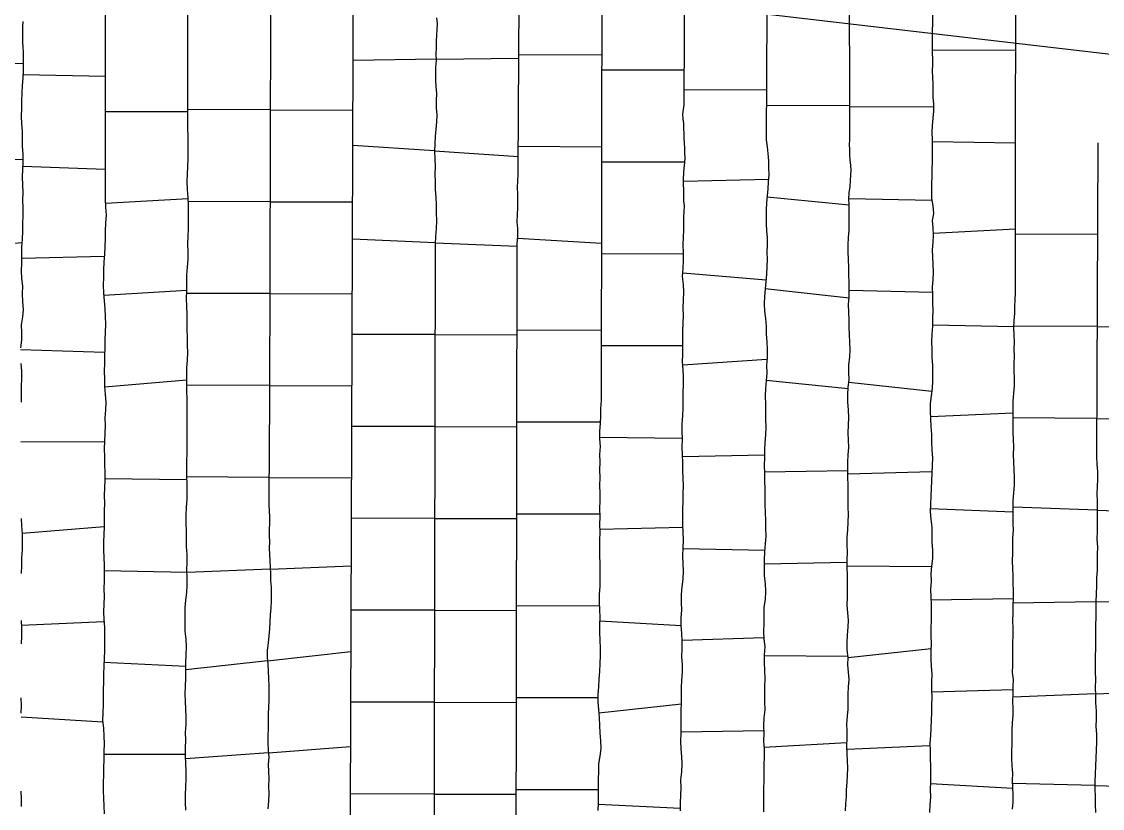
# Model space of a CAD drawing. Extents: x 703186 to 703989, y 1560402 to 1561368.
# Drawn here: x 703243.9 to 703302.7, y 1560666.6 to 1560709.4 of the extents above; entities that cross this region are included whole.
import ezdxf

# ---------------------------------------------------------------- set-up
doc = ezdxf.new("R2010")
doc.units = 0
for name, color, linetype in [('10124_2002_REAL', 30, 'Continuous'), ('AGROCAD PLL', 7, 'Continuous'), ('PANTE_2002', 7, 'Continuous')]:
    doc.layers.add(name, color=color, linetype=linetype)

msp = doc.modelspace()

# ---------------------------------------------------------------- linework, layer by layer
at = {"layer": '10124_2002_REAL'}
for points in [[(703248.4501, 1560740.5375), (703248.422, 1560700.1605), (703248.4229, 1560699.7411), (703248.4473, 1560699.3172), (703248.4703, 1560698.8876), (703248.4468, 1560698.4699), (703248.4282, 1560698.0366), (703248.4248, 1560697.6021), (703248.4053, 1560697.1778), (703248.3802, 1560696.7593), (703248.345, 1560696.3364), (703248.335, 1560695.9132), (703248.324, 1560695.5066), (703248.3132, 1560695.0824), (703248.3359, 1560694.6506), (703248.3606, 1560694.2177), (703248.4008, 1560693.7896), (703248.4302, 1560693.3674), (703248.4345, 1560692.9415), (703248.4225, 1560692.5138), (703248.4092, 1560692.0985), (703248.3979, 1560691.6752), (703248.3844, 1560691.2468), (703248.3848, 1560690.8309), (703248.3759, 1560690.4061), (703248.3856, 1560689.9859), (703248.3915, 1560689.5623), (703248.4274, 1560689.1351), (703248.4551, 1560688.7121), (703248.4345, 1560688.2899), (703248.4075, 1560687.8679), (703248.4258, 1560687.4433), (703248.41, 1560687.0178), (703248.3814, 1560686.5955), (703248.3755, 1560686.1722), (703248.3908, 1560685.7469), (703248.3926, 1560685.3229), (703248.4077, 1560684.8946), (703248.4038, 1560684.4768), (703248.3806, 1560684.0586), (703248.3694, 1560683.6351), (703248.3788, 1560683.2232), (703248.374, 1560682.7914), (703248.3753, 1560682.3632), (703248.3644, 1560681.9371), (703248.3498, 1560681.5185), (703248.3312, 1560681.0932), (703248.3322, 1560680.6707), (703248.3493, 1560680.2539), (703248.3691, 1560679.836), (703248.3598, 1560679.4045), (703248.3628, 1560678.9847), (703248.3566, 1560678.5553), (703248.3647, 1560678.1377), (703248.3536, 1560677.7184), (703248.3315, 1560677.3007), (703248.3497, 1560676.8784), (703248.3771, 1560676.461), (703248.3808, 1560676.0399), (703248.3878, 1560675.6147), (703248.3833, 1560675.1887), (703248.362, 1560674.7672), (703248.3415, 1560674.3399), (703248.3379, 1560673.9162), (703248.3315, 1560673.4943), (703248.3201, 1560673.077), (703248.3047, 1560672.661), (703248.3133, 1560672.2387), (703248.2892, 1560671.8029), (703248.2811, 1560671.3869), (703248.3278, 1560670.9695), (703248.354, 1560670.5428), (703248.3613, 1560670.1205), (703248.3459, 1560669.696), (703248.3465, 1560669.2585), (703248.3314, 1560668.8362), (703248.3272, 1560668.4254), (703248.3146, 1560668.0031), (703248.3089, 1560667.5733), (703248.3242, 1560667.1545), (703248.3532, 1560666.7389), (703248.3697, 1560666.3093)], [(703275.4771, 1560725.2119), (703275.4121, 1560688.7955), (703275.3832, 1560688.3734), (703275.3777, 1560687.9604), (703275.3601, 1560687.5463), (703275.3336, 1560687.1278), (703275.3299, 1560686.7101), (703275.3524, 1560686.2945), (703275.3255, 1560685.8716), (703275.3421, 1560685.4479), (703275.3339, 1560685.026), (703275.3382, 1560684.6095), (703275.3284, 1560684.1833), (703275.3491, 1560683.7666), (703275.3491, 1560683.3442), (703275.3282, 1560682.9166), (703275.3349, 1560682.4812), (703275.3318, 1560682.0549), (703275.3411, 1560681.6321), (703275.3264, 1560681.2067), (703275.3269, 1560680.7774), (703275.328, 1560680.3589), (703275.3396, 1560679.9347), (703275.3365, 1560679.5127), (703275.3356, 1560679.1011), (703275.3399, 1560678.6748), (703275.3, 1560678.2678), (703275.3083, 1560677.848), (703275.3318, 1560677.4195), (703275.3482, 1560677.0086), (703275.3248, 1560676.5982), (703275.3333, 1560676.1853), (703275.3517, 1560675.7538), (703275.3548, 1560675.3339), (703275.3539, 1560674.9182), (703275.3459, 1560674.4855), (703275.3195, 1560674.0556), (703275.2862, 1560673.6466), (703275.2792, 1560673.2356), (703275.2422, 1560672.7933), (703275.2321, 1560672.3856), (703275.2619, 1560671.9835), (703275.3076, 1560671.5511), (703275.3209, 1560671.1267), (703275.3431, 1560670.7176), (703275.388, 1560670.2921), (703275.4029, 1560669.8652), (703275.3424, 1560669.4414), (703275.2682, 1560669.0244), (703275.267, 1560668.6122), (703275.2584, 1560668.1916), (703275.2477, 1560667.763), (703275.2529, 1560667.3499), (703275.2532, 1560666.9178), (703275.2335, 1560666.487)], [(703257.4566, 1560723.6572), (703257.3634, 1560688.8257), (703257.3281, 1560683.4846), (703257.3357, 1560683.1428), (703257.3453, 1560682.8018), (703257.3586, 1560682.4615), (703257.3623, 1560682.1258), (703257.3503, 1560681.7899), (703257.349, 1560681.4567), (703257.3596, 1560681.1176), (703257.3547, 1560680.7714), (703257.3676, 1560680.4222), (703257.3804, 1560680.0815), (703257.3961, 1560679.7262), (703257.411, 1560679.3665), (703257.4221, 1560679.0036), (703257.4557, 1560678.6388), (703257.4642, 1560678.267), (703257.4577, 1560677.891), (703257.4334, 1560677.5201), (703257.4047, 1560677.1354), (703257.3921, 1560676.7652), (703257.3603, 1560676.3797), (703257.3284, 1560675.9966), (703257.286, 1560675.6094), (703257.2462, 1560675.2191), (703257.2334, 1560674.8371), (703257.2762, 1560674.4521), (703257.2983, 1560674.0676), (703257.3081, 1560673.6723), (703257.3315, 1560673.2825), (703257.3378, 1560672.8927), (703257.3306, 1560672.504), (703257.3166, 1560672.1161), (703257.3005, 1560671.729), (703257.2885, 1560671.3421), (703257.2873, 1560670.9532), (703257.2821, 1560670.5624), (703257.2728, 1560670.1783), (703257.2994, 1560669.7847), (703257.3287, 1560669.3909), (703257.3012, 1560669.0007), (703257.3201, 1560668.6127), (703257.3235, 1560668.2245), (703257.3133, 1560667.822), (703257.3229, 1560667.4211), (703257.3112, 1560667.0069), (703257.2781, 1560666.5864)], [(703288.7093, 1560666.4722), (703288.7361, 1560666.8667), (703288.7753, 1560667.246), (703288.7736, 1560667.6212), (703288.8048, 1560668.0152), (703288.8271, 1560668.4189), (703288.8417, 1560668.8011), (703288.8261, 1560669.1996), (703288.8058, 1560669.6017), (703288.787, 1560670.0126), (703288.8016, 1560670.4086), (703288.7961, 1560670.804), (703288.7847, 1560671.2163), (703288.8258, 1560671.6203), (703288.8602, 1560672.0092), (703288.8661, 1560672.3973), (703288.8585, 1560672.8214), (703288.8815, 1560673.2224), (703288.9043, 1560673.6159), (703288.8775, 1560674.0178), (703288.8454, 1560674.421), (703288.8561, 1560674.8132), (703288.8106, 1560675.2315), (703288.795, 1560675.6353), (703288.8178, 1560676.0518), (703288.8527, 1560676.4605), (703288.8791, 1560676.8565), (703288.837, 1560677.258), (703288.8108, 1560677.6735), (703288.8231, 1560678.0892), (703288.8305, 1560678.4785), (703288.8301, 1560678.9008), (703288.8141, 1560679.314), (703288.8044, 1560679.7202), (703288.808, 1560680.1254), (703288.8243, 1560680.5442), (703288.8049, 1560680.953), (703288.8102, 1560681.3705), (703288.831, 1560681.7705), (703288.8535, 1560682.185), (703288.8692, 1560682.5943), (703288.8659, 1560683.0011), (703288.8633, 1560683.3996), (703288.8647, 1560683.8052), (703288.8591, 1560684.2118), (703288.8429, 1560684.6184), (703288.832, 1560685.0341), (703288.8381, 1560685.4417), (703288.8564, 1560685.8479), (703288.8859, 1560686.2506), (703288.8833, 1560686.6375), (703288.8666, 1560687.0525), (703288.8718, 1560687.4559), (703288.8865, 1560687.8729), (703288.8773, 1560688.2962), (703288.8455, 1560688.704), (703288.8397, 1560689.1118), (703288.8618, 1560689.5286), (703288.9054, 1560689.924), (703288.8971, 1560690.3396), (703288.8906, 1560690.7581), (703288.9469, 1560691.1577), (703288.9694, 1560691.5631), (703288.9429, 1560691.9714), (703288.9291, 1560692.3854), (703288.9166, 1560692.7928), (703288.9109, 1560693.1994), (703288.9001, 1560693.6178), (703288.881, 1560694.0291), (703288.9125, 1560694.4301), (703288.9214, 1560694.8409), (703288.9126, 1560695.248), (703288.8949, 1560695.6488), (703288.8896, 1560696.0628), (703288.8744, 1560696.4768), (703288.8504, 1560696.8863), (703288.8618, 1560697.283), (703288.8731, 1560697.6713), (703288.9099, 1560698.0469), (703288.9136, 1560698.3982), (703288.9184, 1560698.7553), (703288.9214, 1560699.1014), (703288.912, 1560699.4426), (703288.9019, 1560699.7774), (703288.9086, 1560700.1073), (703288.9638, 1560700.4506), (703288.9855, 1560700.7682), (703288.9986, 1560701.0673), (703289.0154, 1560701.3442), (703289.0001, 1560701.6065), (703288.9715, 1560701.8897), (703288.9577, 1560702.1677), (703288.9409, 1560702.4583), (703288.9339, 1560702.7317), (703288.9417, 1560702.9855), (703288.9443, 1560703.2383), (703288.9143, 1560722.7144)], [(703279.7342, 1560666.4732), (703279.7373, 1560666.9042), (703279.7431, 1560667.3228), (703279.7617, 1560667.7466), (703279.7584, 1560668.1683), (703279.8013, 1560668.5983), (703279.8222, 1560669.0107), (703279.8031, 1560669.4252), (703279.763, 1560669.8533), (703279.7514, 1560670.2702), (703279.7756, 1560670.6953), (703279.7687, 1560671.1125), (703279.7612, 1560671.5123), (703279.7738, 1560671.9342), (703279.7795, 1560672.3365), (703279.794, 1560672.7611), (703279.7879, 1560673.183), (703279.8004, 1560673.5881), (703279.8489, 1560674.0116), (703279.8355, 1560674.4402), (703279.8141, 1560674.8642), (703279.8164, 1560675.2841), (703279.8247, 1560675.705), (703279.8114, 1560676.1433), (703279.7698, 1560676.558), (703279.7752, 1560676.9896), (703279.8037, 1560677.4028), (703279.7819, 1560677.8249), (703279.7863, 1560678.2548), (703279.8263, 1560678.6718), (703279.8726, 1560679.09), (703279.8948, 1560679.5178), (703279.8768, 1560679.9361), (703279.8668, 1560680.3545), (703279.8759, 1560680.7809), (703279.8913, 1560681.2052), (703279.8706, 1560681.6214), (703279.8639, 1560682.0415), (703279.8618, 1560682.468), (703279.8614, 1560682.8883), (703279.8693, 1560683.3101), (703279.884, 1560683.7365), (703279.9041, 1560684.1617), (703279.8857, 1560684.5696), (703279.8636, 1560684.9989), (703279.8543, 1560685.4184), (703279.8457, 1560685.845), (703279.828, 1560686.2647), (703279.8464, 1560686.7003), (703279.8163, 1560687.1201), (703279.8232, 1560687.5426), (703279.8538, 1560687.9735), (703279.8767, 1560688.4012), (703279.8813, 1560688.8097), (703279.8845, 1560689.2404), (703279.9013, 1560689.6643), (703279.8945, 1560690.0678), (703279.8749, 1560690.4905), (703279.8475, 1560690.9136), (703279.8606, 1560691.3308), (703279.8627, 1560691.7561), (703279.8582, 1560692.1634), (703279.8567, 1560692.5873), (703279.8787, 1560693.0109), (703279.8968, 1560693.4285), (703279.8829, 1560693.8454), (703279.9048, 1560694.2666), (703279.9175, 1560694.7026), (703279.8998, 1560695.1239), (703279.8412, 1560695.5551), (703279.8776, 1560695.9929), (703279.9004, 1560696.4305), (703279.8922, 1560696.844), (703279.8839, 1560697.2775), (703279.8997, 1560697.6992), (703279.9198, 1560698.092), (703279.9154, 1560698.4526), (703279.9092, 1560698.7767), (703279.9366, 1560699.0875), (703279.9457, 1560699.3835), (703279.9231, 1560699.6831), (703279.9235, 1560699.976), (703279.9074, 1560700.2734), (703279.901, 1560700.5813), (703279.8932, 1560700.889), (703279.9117, 1560701.1834), (703279.9347, 1560701.4569), (703279.9608, 1560701.7316), (703279.9925, 1560702.001), (703279.9756, 1560702.2826), (703279.9696, 1560702.5497), (703279.9522, 1560702.8126), (703279.9351, 1560703.0726), (703279.9342, 1560703.3401), (703279.9208, 1560703.6061), (703279.9106, 1560703.8806), (703279.8759, 1560704.1379), (703279.8678, 1560704.3827), (703279.8895, 1560704.6339), (703279.9347, 1560704.8998), (703279.9984, 1560720.8103)], [(703284.49, 1560720.4522), (703284.3968, 1560702.9864), (703284.4442, 1560702.6115), (703284.4839, 1560702.2351), (703284.5151, 1560701.8516), (703284.529, 1560701.4753), (703284.5353, 1560701.0881), (703284.5123, 1560700.6974), (703284.4791, 1560700.3206), (703284.4454, 1560699.9386), (703284.4081, 1560699.5623), (703284.3904, 1560699.1945), (703284.3969, 1560698.8094), (703284.4037, 1560698.4241), (703284.4097, 1560698.0368), (703284.4571, 1560697.6478), (703284.4498, 1560697.2611), (703284.4404, 1560696.8778), (703284.4481, 1560696.4761), (703284.431, 1560696.0877), (703284.4073, 1560695.6817), (703284.3862, 1560695.2811), (703284.3403, 1560694.8778), (703284.3082, 1560694.468), (703284.2942, 1560694.063), (703284.3014, 1560693.6605), (703284.3518, 1560693.2587), (703284.3994, 1560692.8352), (703284.4, 1560692.407), (703284.4346, 1560691.9887), (703284.4449, 1560691.5632), (703284.4459, 1560691.1448), (703284.4223, 1560690.7151), (703284.4369, 1560690.2923), (703284.3953, 1560689.8827), (703284.3538, 1560689.4495), (703284.336, 1560689.0317), (703284.3577, 1560688.6125), (703284.3561, 1560688.1924), (703284.3669, 1560687.7736), (703284.3715, 1560687.3562), (703284.3585, 1560686.9421), (703284.3313, 1560686.523), (703284.3103, 1560686.1103), (703284.31, 1560685.7027), (703284.2942, 1560685.2697), (703284.3021, 1560684.8414), (703284.3064, 1560684.4142), (703284.3224, 1560683.992), (703284.3235, 1560683.5619), (703284.3205, 1560683.1428), (703284.335, 1560682.7046), (703284.3539, 1560682.2749), (703284.3663, 1560681.8515), (703284.3712, 1560681.4217), (703284.3349, 1560680.9965), (703284.3108, 1560680.5661), (703284.2782, 1560680.1354), (703284.2854, 1560679.709), (703284.2927, 1560679.2593), (703284.332, 1560678.8462), (703284.3558, 1560678.4103), (703284.3323, 1560677.9733), (703284.2749, 1560677.554), (703284.2672, 1560677.119), (703284.2629, 1560676.6667), (703284.243, 1560676.2374), (703284.269, 1560675.8189), (703284.3159, 1560675.4052), (703284.2917, 1560674.966), (703284.2882, 1560674.5475), (703284.3023, 1560674.115), (703284.3264, 1560673.683), (703284.3051, 1560673.2462), (703284.2982, 1560672.8221), (703284.3079, 1560672.4048), (703284.3196, 1560671.9764), (703284.274, 1560671.5395), (703284.2591, 1560671.1138), (703284.2617, 1560670.6817), (703284.255, 1560670.2588), (703284.2791, 1560669.8317), (703284.2786, 1560669.4057), (703284.2689, 1560668.9725), (703284.2657, 1560668.5445), (703284.2722, 1560668.1161), (703284.2546, 1560667.7004), (703284.2506, 1560667.2701), (703284.2527, 1560666.8521), (703284.2559, 1560666.4288)], [(703252.8206, 1560666.5129), (703252.8021, 1560666.9324), (703252.7997, 1560667.3533), (703252.8092, 1560667.7809), (703252.8223, 1560668.2085), (703252.8268, 1560668.6378), (703252.8099, 1560669.0492), (703252.7968, 1560669.472), (703252.8031, 1560669.8997), (703252.8061, 1560670.3142), (703252.795, 1560670.7439), (703252.8242, 1560671.1681), (703252.8309, 1560671.5863), (703252.8108, 1560672.0065), (703252.7864, 1560672.4191), (703252.7678, 1560672.8273), (703252.8028, 1560673.2634), (703252.8197, 1560673.6713), (703252.8176, 1560674.1066), (703252.8128, 1560674.5389), (703252.8345, 1560674.9705), (703252.8444, 1560675.3946), (703252.8216, 1560675.8151), (703252.7713, 1560676.245), (703252.7712, 1560676.6662), (703252.7685, 1560677.0932), (703252.7737, 1560677.5313), (703252.8059, 1560677.9439), (703252.8647, 1560678.3474), (703252.8916, 1560678.7534), (703252.8891, 1560679.1677), (703252.8718, 1560679.5794), (703252.8793, 1560680.0019), (703252.8883, 1560680.4296), (703252.8574, 1560680.8621), (703252.8416, 1560681.2825), (703252.8487, 1560681.6981), (703252.8349, 1560682.1283), (703252.838, 1560682.5597), (703252.8447, 1560682.9911), (703252.879, 1560683.4136), (703252.8928, 1560683.8299), (703252.8857, 1560684.2546), (703252.8657, 1560684.6695), (703252.8608, 1560685.0858), (703252.8726, 1560685.5077), (703252.8851, 1560685.9313), (703252.8828, 1560686.3565), (703252.8809, 1560686.7676), (703252.8816, 1560687.1893), (703252.8848, 1560687.6195), (703252.8847, 1560688.0478), (703252.8883, 1560688.4702), (703252.8805, 1560688.9016), (703252.8601, 1560689.326), (703252.861, 1560689.7499), (703252.8638, 1560690.1687), (703252.8641, 1560690.5844), (703252.8946, 1560690.9983), (703252.9145, 1560691.409), (703252.9085, 1560691.8205), (703252.8942, 1560692.2407), (703252.8796, 1560692.6571), (703252.8798, 1560693.0859), (703252.8856, 1560693.5076), (703252.8641, 1560693.9262), (703252.8565, 1560694.3489), (703252.8721, 1560694.7772), (703252.8585, 1560695.2017), (703252.8694, 1560695.6298), (703252.896, 1560696.0545), (703252.9349, 1560696.4755), (703252.9395, 1560696.8909), (703252.9269, 1560697.3087), (703252.938, 1560697.7337), (703252.9518, 1560698.1576), (703252.949, 1560698.5748), (703252.9525, 1560699.0037), (703252.9523, 1560699.4293), (703252.9445, 1560699.8518), (703252.9041, 1560700.2813), (703252.8851, 1560700.7014), (703252.9099, 1560701.1253), (703252.9286, 1560701.5403), (703252.9444, 1560701.9497), (703252.9474, 1560702.3666), (703252.946, 1560702.7754), (703252.9402, 1560703.1906), (703252.9212, 1560703.5961), (703252.9323, 1560719.9753)], [(703293.4981, 1560719.1153), (703293.4326, 1560707.7076), (703293.4418, 1560707.396), (703293.4437, 1560707.082), (703293.4371, 1560706.7335), (703293.4394, 1560706.3882), (703293.4695, 1560706.0396), (703293.4648, 1560705.6736), (703293.4726, 1560705.3065), (703293.4943, 1560704.936), (703293.494, 1560704.5469), (703293.4704, 1560704.1664), (703293.425, 1560703.7764), (703293.4156, 1560703.3891), (703293.4316, 1560703.0009), (703293.4252, 1560702.5925), (703293.4316, 1560702.1775), (703293.423, 1560701.7857), (703293.4081, 1560701.382), (703293.4151, 1560700.998), (703293.3984, 1560700.603), (703293.3851, 1560700.1905), (703293.3869, 1560699.7941), (703293.4623, 1560699.3917), (703293.4985, 1560698.987), (703293.4348, 1560698.59), (703293.4605, 1560698.2035), (703293.4809, 1560697.7981), (703293.4622, 1560697.3919), (703293.4341, 1560696.9976), (703293.4468, 1560696.6146), (703293.4743, 1560696.199), (703293.4889, 1560695.7783), (703293.46, 1560695.3631), (703293.4352, 1560694.9718), (703293.4552, 1560694.5531), (703293.4466, 1560694.1253), (703293.4584, 1560693.7072), (703293.4494, 1560693.2814), (703293.4404, 1560692.845), (703293.412, 1560692.4195), (703293.402, 1560692.0019), (703293.4112, 1560691.5709), (703293.4199, 1560691.1451), (703293.4471, 1560690.7174), (703293.4552, 1560690.2919), (703293.4472, 1560689.8826), (703293.4233, 1560689.4632), (703293.3768, 1560689.0609), (703293.3249, 1560688.6359), (703293.3226, 1560688.2178), (703293.3417, 1560687.8034), (703293.3643, 1560687.3809), (703293.4003, 1560686.9572), (703293.401, 1560686.5446), (703293.4184, 1560686.1079), (703293.4513, 1560685.6888), (703293.4364, 1560685.2686), (703293.4159, 1560684.8409), (703293.3852, 1560684.4367), (703293.3678, 1560684.0214), (703293.3565, 1560683.6011), (703293.3303, 1560683.1701), (703293.3122, 1560682.7444), (703293.3553, 1560682.3396), (703293.4109, 1560681.9088), (703293.412, 1560681.4878), (703293.4143, 1560681.0733), (703293.4518, 1560680.6514), (703293.4512, 1560680.2133), (703293.4003, 1560679.7943), (703293.3617, 1560679.3772), (703293.3676, 1560678.9567), (703293.3413, 1560678.5353), (703293.3617, 1560678.117), (703293.3701, 1560677.6775), (703293.3746, 1560677.2485), (703293.3664, 1560676.8437), (703293.363, 1560676.415), (703293.3583, 1560675.9945), (703293.372, 1560675.5807), (703293.3643, 1560675.1645), (703293.3638, 1560674.7387), (703293.3682, 1560674.3209), (703293.4031, 1560673.9133), (703293.3937, 1560673.4892), (703293.4012, 1560673.0646), (703293.4138, 1560672.648), (703293.3903, 1560672.2178), (703293.3906, 1560671.8051), (703293.3723, 1560671.4028), (703293.3537, 1560670.9915), (703293.3397, 1560670.5814), (703293.305, 1560670.166), (703293.3204, 1560669.7637), (703293.3132, 1560669.3452), (703293.336, 1560668.9119), (703293.3444, 1560668.4899), (703293.3473, 1560668.0624), (703293.3249, 1560667.6406), (703293.33, 1560667.2103), (703293.2981, 1560666.7952), (703293.2799, 1560666.3836)], [(703297.807, 1560666.5586), (703297.8309, 1560666.9557), (703297.8423, 1560667.35), (703297.8128, 1560667.7442), (703297.8023, 1560668.1306), (703297.8105, 1560668.5285), (703297.7833, 1560668.9231), (703297.7693, 1560669.319), (703297.7706, 1560669.7142), (703297.7838, 1560670.1113), (703297.7894, 1560670.502), (703297.7923, 1560670.8885), (703297.8098, 1560671.2724), (703297.8289, 1560671.6546), (703297.8352, 1560672.0473), (703297.8168, 1560672.4421), (703297.8319, 1560672.841), (703297.8449, 1560673.235), (703297.8477, 1560673.6285), (703297.8098, 1560674.0095), (703297.8134, 1560674.3987), (703297.8199, 1560674.7977), (703297.823, 1560675.1992), (703297.8151, 1560675.6103), (703297.8356, 1560676.0205), (703297.8329, 1560676.4242), (703297.8116, 1560676.8225), (703297.8314, 1560677.2302), (703297.8435, 1560677.6398), (703297.8518, 1560678.0506), (703297.8568, 1560678.4557), (703297.8434, 1560678.8622), (703297.8287, 1560679.2709), (703297.8224, 1560679.6632), (703297.8084, 1560680.0867), (703297.8221, 1560680.4957), (703297.8271, 1560680.8993), (703297.8205, 1560681.3213), (703297.856, 1560681.7239), (703297.8398, 1560682.1203), (703297.8337, 1560682.5416), (703297.8357, 1560682.9503), (703297.8455, 1560683.3675), (703297.8682, 1560683.7808), (703297.9054, 1560684.1986), (703297.9145, 1560684.6084), (703297.895, 1560685.0259), (703297.8657, 1560685.441), (703297.8645, 1560685.872), (703297.8742, 1560686.2733), (703297.8497, 1560686.6786), (703297.8355, 1560687.1018), (703297.8322, 1560687.5008), (703297.834, 1560687.9246), (703297.8436, 1560688.3473), (703297.8433, 1560688.7514), (703297.867, 1560689.1942), (703297.9028, 1560689.6042), (703297.9156, 1560690.0107), (703297.8952, 1560690.4205), (703297.9003, 1560690.8165), (703297.9074, 1560691.209), (703297.8998, 1560691.5888), (703297.9162, 1560691.9851), (703297.8981, 1560692.3682), (703297.8703, 1560692.7572), (703297.8959, 1560693.1447), (703297.9226, 1560693.5325), (703297.9334, 1560693.9108), (703297.955, 1560694.2881), (703297.9616, 1560694.671), (703297.9797, 1560718.486)], [(703261.7148, 1560651.0819), (703261.9531, 1560717.9283)], [(703270.7728, 1560651.3591), (703270.8531, 1560697.3391), (703270.877, 1560697.7431), (703270.8729, 1560698.1553), (703270.8387, 1560698.5232), (703270.8699, 1560698.9214), (703270.8746, 1560699.2928), (703270.8718, 1560699.6632), (703270.8811, 1560700.0267), (703270.8695, 1560700.3847), (703270.8826, 1560700.7475), (703270.898, 1560701.0885), (703270.9068, 1560701.4226), (703270.9868, 1560716.6559)], [(703243.8247, 1560691.6636), (703243.8873, 1560692.0864), (703243.8887, 1560692.4974), (703243.8725, 1560692.9207), (703243.9458, 1560693.3505), (703243.9689, 1560693.7552), (703243.9412, 1560694.1796), (703243.9313, 1560694.6023), (703243.9387, 1560695.0222), (703243.8856, 1560695.4478), (703243.873, 1560695.8669), (703243.8915, 1560696.3015), (703243.8819, 1560696.7314), (703243.8855, 1560697.1508), (703243.926, 1560697.5781), (703243.9336, 1560698.0071), (703243.9461, 1560698.4411), (703243.9573, 1560698.8678), (703243.9597, 1560699.2931), (703243.9488, 1560699.7089), (703243.9517, 1560700.1293), (703243.9505, 1560700.544), (703243.9275, 1560700.9605), (703243.9394, 1560701.3785), (703243.9543, 1560701.7948), (703243.9527, 1560702.214), (703243.9185, 1560702.6206), (703243.9214, 1560703.0282), (703243.9225, 1560703.4465), (703243.893, 1560703.8638), (703243.8676, 1560704.2823), (703243.8835, 1560704.6984), (703243.891, 1560705.117), (703243.897, 1560705.5362), (703243.9256, 1560705.9438), (703243.96, 1560706.3529), (703243.9687, 1560706.7334), (703243.9745, 1560707.0859), (703243.9717, 1560707.4136), (703243.9836, 1560707.7324), (703243.9566, 1560708.0224), (703243.9389, 1560708.3093), (703243.9441, 1560708.5983), (703243.9348, 1560708.8842), (703243.9426, 1560709.1575), (703243.9521, 1560709.4239)], [(703266.4497, 1560709.6299), (703266.4818, 1560709.305), (703266.4779, 1560708.9829), (703266.4611, 1560708.6734), (703266.4411, 1560708.3554), (703266.4312, 1560708.0068), (703266.425, 1560707.6514), (703266.43, 1560707.3031), (703266.4019, 1560706.9473), (703266.3954, 1560706.5872), (703266.393, 1560706.239), (703266.4235, 1560705.8886), (703266.4486, 1560705.5113), (703266.4274, 1560705.1238), (703266.4335, 1560704.7376), (703266.4647, 1560704.3515), (703266.4561, 1560703.9737), (703266.4123, 1560703.5693), (703266.3873, 1560703.1759), (703266.3703, 1560702.7783), (703266.3433, 1560702.3613), (703266.3558, 1560701.9485), (703266.3728, 1560701.5392), (703266.3644, 1560701.1265), (703266.379, 1560700.6975), (703266.3891, 1560700.2822), (703266.4192, 1560699.875), (703266.4275, 1560699.4415), (703266.4423, 1560699.01), (703266.4457, 1560698.5826), (703266.4299, 1560698.162), (703266.396, 1560697.7284), (703266.3768, 1560697.2866), (703266.2834, 1560651.2101)], [(703302.4506, 1560702.8311), (703302.4435, 1560702.7922), (703302.3693, 1560685.7366), (703302.3902, 1560685.3405), (703302.4223, 1560684.9346), (703302.4222, 1560684.5236), (703302.4006, 1560684.1205), (703302.3893, 1560683.7171), (703302.4182, 1560683.3274), (703302.4163, 1560682.9289), (703302.4019, 1560682.518), (703302.4034, 1560682.1071), (703302.4159, 1560681.6877), (703302.3966, 1560681.265), (703302.4188, 1560680.8373), (703302.4109, 1560680.4203), (703302.4029, 1560679.9913), (703302.402, 1560679.5617), (703302.372, 1560679.1453), (703302.3777, 1560678.7266), (703302.3546, 1560678.2861), (703302.339, 1560677.8694), (703302.345, 1560677.4376), (703302.3401, 1560677.0013), (703302.3245, 1560676.5835), (703302.3226, 1560676.1628), (703302.3148, 1560675.7425), (703302.3197, 1560675.3162), (703302.2951, 1560674.8845), (703302.302, 1560674.4642), (703302.3083, 1560674.0327), (703302.3146, 1560673.6226), (703302.2992, 1560673.1883), (703302.3166, 1560672.77), (703302.3153, 1560672.3586), (703302.349, 1560671.9194), (703302.3484, 1560671.4854), (703302.3378, 1560671.0668), (703302.3671, 1560670.6469), (703302.3769, 1560670.209), (703302.3512, 1560669.7823), (703302.3313, 1560669.3493), (703302.3138, 1560668.9241), (703302.3025, 1560668.4978), (703302.2903, 1560668.0736), (703302.2793, 1560667.6637), (703302.3008, 1560667.2332), (703302.3085, 1560666.818), (703302.3185, 1560666.3932)], [(703243.8745, 1560688.7157), (703243.8774, 1560689.1406), (703243.8752, 1560689.5587), (703243.878, 1560689.9941), (703243.8798, 1560690.4044), (703243.8524, 1560690.8239)], [(703243.8695, 1560679.3929), (703243.8804, 1560679.8199), (703243.8917, 1560680.2419), (703243.9172, 1560680.674), (703243.9163, 1560681.1001), (703243.9146, 1560681.5406), (703243.879, 1560681.9748), (703243.8619, 1560682.391)], [(703243.8616, 1560675.5671), (703243.8832, 1560675.9838), (703243.8834, 1560676.4062), (703243.8652, 1560676.8265)], [(703243.8546, 1560671.7809), (703243.8764, 1560672.1952), (703243.8498, 1560672.6211)], [(703243.8681, 1560666.7142), (703243.8772, 1560667.127), (703243.8574, 1560667.5393)]]:
    msp.add_lwpolyline(points, dxfattribs=at)
at = {"layer": 'AGROCAD PLL', "color": 3, "true_color": 0x00ff00}
for points in [[(703266.429, 1560707.3726), (703270.9384, 1560707.4374)], [(703270.9394, 1560707.6369), (703275.4457, 1560707.6133)], [(703293.4337, 1560707.8905), (703297.9716, 1560707.8644)], [(703266.429, 1560707.3726), (703261.9152, 1560707.3078)], [(703266.429, 1560707.3726), (703261.9152, 1560707.3078)], [(703243.9644, 1560706.5453), (703248.4264, 1560706.4433)], [(703275.4442, 1560706.7981), (703279.9423, 1560706.7901)], [(703279.938, 1560705.7232), (703284.4113, 1560705.7053)], [(703248.425, 1560704.5336), (703252.9218, 1560704.5305)], [(703257.4057, 1560704.6206), (703252.9219, 1560704.6326)], [(703257.4057, 1560704.6206), (703252.9219, 1560704.6326)], [(703257.4057, 1560704.6206), (703261.9056, 1560704.6085)], [(703284.4069, 1560704.8818), (703288.9418, 1560704.8576)], [(703293.43, 1560702.8966), (703297.9678, 1560702.8254)], [(703266.3447, 1560702.3823), (703261.8987, 1560702.6702)], [(703266.3447, 1560702.3823), (703261.8987, 1560702.6702)], [(703270.9132, 1560702.637), (703275.4368, 1560702.6133)], [(703243.9456, 1560701.5516), (703248.4229, 1560701.3914)], [(703275.4353, 1560701.7981), (703279.9677, 1560701.7901)], [(703248.4348, 1560699.534), (703252.9456, 1560699.7936)], [(703284.4408, 1560699.8923), (703288.9118, 1560699.4491)], [(703284.4408, 1560699.8923), (703288.9118, 1560699.4491)], [(703288.9022, 1560699.7944), (703293.404, 1560699.7029)], [(703257.3923, 1560699.6206), (703261.8878, 1560699.6086)], [(703293.4751, 1560697.9126), (703297.9642, 1560698.1385)], [(703266.3812, 1560697.3867), (703261.8806, 1560697.5823)], [(703266.3812, 1560697.3867), (703261.8806, 1560697.5823)], [(703302.4219, 1560697.8318), (703297.964, 1560697.8512)], [(703302.4219, 1560697.8318), (703297.964, 1560697.8512)], [(703266.3812, 1560697.3867), (703270.8528, 1560697.1924)], [(703243.8858, 1560696.5551), (703248.3715, 1560696.6552)], [(703275.4264, 1560696.7982), (703279.8933, 1560696.7902)], [(703279.8568, 1560695.7426), (703284.3907, 1560695.3656)], [(703248.3422, 1560694.5398), (703252.8714, 1560694.7983)], [(703257.3789, 1560694.6206), (703252.8668, 1560694.6327)], [(703257.3789, 1560694.6206), (703252.8668, 1560694.6327)], [(703257.3789, 1560694.6206), (703261.87, 1560694.6086)], [(703288.9205, 1560694.7983), (703293.4482, 1560694.7002)], [(703302.4002, 1560692.8318), (703297.8765, 1560692.8515)], [(703302.4002, 1560692.8318), (703297.8765, 1560692.8515)], [(703266.3669, 1560692.3868), (703261.8621, 1560692.396)], [(703266.3669, 1560692.3868), (703261.8621, 1560692.396)], [(703266.3669, 1560692.3868), (703270.8444, 1560692.3778)], [(703248.393, 1560689.5444), (703252.8621, 1560689.9199)], [(703284.3984, 1560689.9136), (703288.8582, 1560689.4607)], [(703288.8925, 1560689.807), (703293.4055, 1560689.3093)], [(703257.3655, 1560689.6206), (703252.8608, 1560689.6327)], [(703257.3655, 1560689.6206), (703252.8608, 1560689.6327)], [(703257.3655, 1560689.6206), (703261.8521, 1560689.6086)], [(703293.336, 1560687.9273), (703297.8388, 1560688.1349)], [(703270.8362, 1560687.6416), (703275.3638, 1560687.6337)], [(703302.3784, 1560687.8319), (703297.8337, 1560687.8517)], [(703302.3784, 1560687.8319), (703297.8337, 1560687.8517)], [(703302.3784, 1560687.8319), (703306.8321, 1560687.8125)], [(703266.3567, 1560687.3869), (703261.8443, 1560687.396)], [(703266.3567, 1560687.3869), (703261.8443, 1560687.396)], [(703266.3567, 1560687.3869), (703270.8357, 1560687.3778)], [(703243.8397, 1560686.5769), (703248.3808, 1560686.5498)], [(703275.3307, 1560686.8004), (703279.8421, 1560686.7605)], [(703279.8475, 1560685.7551), (703284.3101, 1560685.8451)], [(703248.4045, 1560684.5503), (703252.8735, 1560684.5086)], [(703257.3356, 1560684.6207), (703252.8666, 1560684.6503)], [(703257.3356, 1560684.6207), (703252.8666, 1560684.6503)], [(703257.3356, 1560684.6207), (703261.8343, 1560684.591)], [(703284.3007, 1560684.9188), (703288.8328, 1560685.0024)], [(703293.3203, 1560682.9347), (703297.8347, 1560682.7427)], [(703266.3466, 1560682.3869), (703261.8264, 1560682.396)], [(703266.3466, 1560682.3869), (703261.8264, 1560682.396)], [(703266.3466, 1560682.3869), (703270.827, 1560682.3778)], [(703270.8274, 1560682.6416), (703275.3326, 1560682.6338)], [(703243.9113, 1560681.5807), (703248.3646, 1560681.9458)], [(703243.9113, 1560681.5807), (703248.3647, 1560681.9458)], [(703275.3373, 1560681.8036), (703279.8661, 1560681.9032)], [(703284.2818, 1560679.9235), (703288.8069, 1560679.9999)], [(703248.363, 1560679.5529), (703252.877, 1560679.4556)], [(703257.4004, 1560679.6226), (703252.8779, 1560679.4352)], [(703257.4004, 1560679.6226), (703252.8779, 1560679.4352)], [(703293.3649, 1560677.9486), (703297.8515, 1560678.0344)], [(703270.8187, 1560677.6416), (703275.32, 1560677.6338)], [(703302.3394, 1560677.8392), (703297.8463, 1560677.7767)], [(703302.3394, 1560677.8392), (703297.8463, 1560677.7767)], [(703302.3394, 1560677.8392), (703306.8046, 1560677.9012)], [(703266.3365, 1560677.3869), (703261.8086, 1560677.3961)], [(703266.3365, 1560677.3869), (703261.8086, 1560677.3961)], [(703266.3365, 1560677.3869), (703270.8182, 1560677.3778)], [(703243.8756, 1560676.5859), (703248.3562, 1560676.7799)], [(703288.8548, 1560674.825), (703293.3671, 1560675.3158)], [(703248.3519, 1560674.556), (703252.815, 1560674.3419)], [(703257.2558, 1560674.6352), (703252.8172, 1560674.1417)], [(703257.2558, 1560674.6352), (703252.8172, 1560674.1417)], [(703302.3136, 1560672.841), (703297.8248, 1560672.6543)], [(703302.3136, 1560672.841), (703297.8248, 1560672.6543)], [(703302.3136, 1560672.841), (703306.791, 1560673.0273)], [(703266.3263, 1560672.3869), (703261.7908, 1560672.3961)], [(703266.3263, 1560672.3869), (703261.7908, 1560672.3961)], [(703266.3263, 1560672.3869), (703270.8095, 1560672.3778)], [(703275.2798, 1560671.8142), (703279.7788, 1560672.2897)], [(703243.8426, 1560671.5899), (703248.2895, 1560671.3115)], [(703279.7743, 1560670.7719), (703284.2607, 1560670.8461)], [(703257.3102, 1560669.6401), (703261.7821, 1560669.9728)], [(703284.273, 1560669.9403), (703288.7937, 1560670.1954)], [(703288.7952, 1560669.8331), (703293.3098, 1560670.0396)], [(703248.3461, 1560669.5613), (703252.7982, 1560669.5674)], [(703257.3102, 1560669.6401), (703252.802, 1560669.3047)], [(703257.3102, 1560669.6401), (703252.802, 1560669.3047)], [(703293.3416, 1560667.9554), (703297.8148, 1560667.7178)], [(703302.2842, 1560667.8457), (703297.8068, 1560667.9658)], [(703302.2842, 1560667.8457), (703297.8068, 1560667.9658)], [(703302.2842, 1560667.8457), (703306.7763, 1560667.7251)], [(703266.3162, 1560667.3869), (703261.773, 1560667.3961)], [(703266.3162, 1560667.3869), (703261.773, 1560667.3961)], [(703266.3162, 1560667.3869), (703270.8008, 1560667.3778)], [(703275.2492, 1560666.8303), (703279.7353, 1560666.6252)]]:
    msp.add_lwpolyline(points, dxfattribs=at)
at = {"layer": 'AGROCAD PLL', "color": 1, "true_color": 0xff0000}
for points in [[(703239.3936, 1560707.0056), (703243.9739, 1560707.1504)], [(703288.9419, 1560704.7854), (703293.4942, 1560704.7924)], [(703266.3447, 1560702.3823), (703270.9103, 1560702.0867)], [(703239.3136, 1560702.0147), (703243.9538, 1560701.9216)], [(703279.897, 1560700.7373), (703284.5216, 1560700.8545)], [(703270.871, 1560697.6411), (703275.4274, 1560697.3715)], [(703239.3571, 1560697.0254), (703243.91, 1560697.409)], [(703284.343, 1560694.9017), (703288.9087, 1560694.3821)], [(703270.8449, 1560692.6416), (703275.419, 1560692.6336)], [(703243.8219, 1560691.5719), (703248.3903, 1560691.4339)], [(703279.8581, 1560690.7501), (703284.4405, 1560691.0468)], [(703288.8378, 1560684.8129), (703293.4203, 1560684.933)], [(703302.413, 1560682.8356), (703297.8368, 1560682.996)], [(703302.413, 1560682.8356), (703297.8368, 1560682.996)], [(703288.8052, 1560679.8156), (703293.3985, 1560679.7748)], [(703257.2558, 1560674.6352), (703261.8006, 1560675.1404)], [(703284.2914, 1560674.9354), (703288.847, 1560674.8973)]]:
    msp.add_lwpolyline(points, dxfattribs=at)
at = {"layer": 'AGROCAD PLL', "color": 5, "true_color": 0x0000ff}
for points in [[(703257.3923, 1560699.6206), (703252.9485, 1560699.6325)], [(703257.3923, 1560699.6206), (703252.9485, 1560699.6325)], [(703293.4419, 1560692.9182), (703297.8749, 1560692.8268)], [(703302.4002, 1560692.8318), (703306.846, 1560692.8125)], [(703275.4175, 1560691.7982), (703279.8623, 1560691.7902)], [(703302.413, 1560682.8356), (703306.8178, 1560682.6812)], [(703279.8754, 1560680.7579), (703284.3162, 1560680.6632)], [(703257.4004, 1560679.6226), (703261.8172, 1560679.8055)], [(703275.3367, 1560676.8074), (703279.7701, 1560676.5546)], [(703275.3367, 1560676.8074), (703279.7698, 1560676.5546)], [(703279.8228, 1560675.7674), (703284.2638, 1560675.9022)], [(703293.4046, 1560672.9509), (703297.84, 1560673.085)], [(703270.81, 1560672.6417), (703275.2383, 1560672.6339)], [(703270.8012, 1560667.6417), (703275.2493, 1560667.6339)]]:
    msp.add_lwpolyline(points, dxfattribs=at)
at = {"layer": 'PANTE_2002'}
msp.add_lwpolyline([(703275.2752, 1560599.3832), (703255.1668, 1560631.3979), (703224.7397, 1560670.0271), (703196.6938, 1560704.9522), (703190.5888, 1560713.0904), (703190.5976, 1560714.523), (703190.8962, 1560714.3619), (703190.8457, 1560714.4124), (703190.7743, 1560714.4624), (703190.6953, 1560714.4992), (703190.6112, 1560714.5218), (703190.5976, 1560714.523), (703190.6361, 1560720.7762), (703347.1788, 1560702.5236), (703491.6962, 1560685.9889), (703491.4815, 1560684.4858), (703491.1398, 1560678.6092), (703488.5727, 1560670.1293), (703475.4214, 1560629.0924), (703474.2851, 1560625.5469), (703464.0767, 1560594.8812)], dxfattribs=at)

doc.saveas('drawing.dxf')
